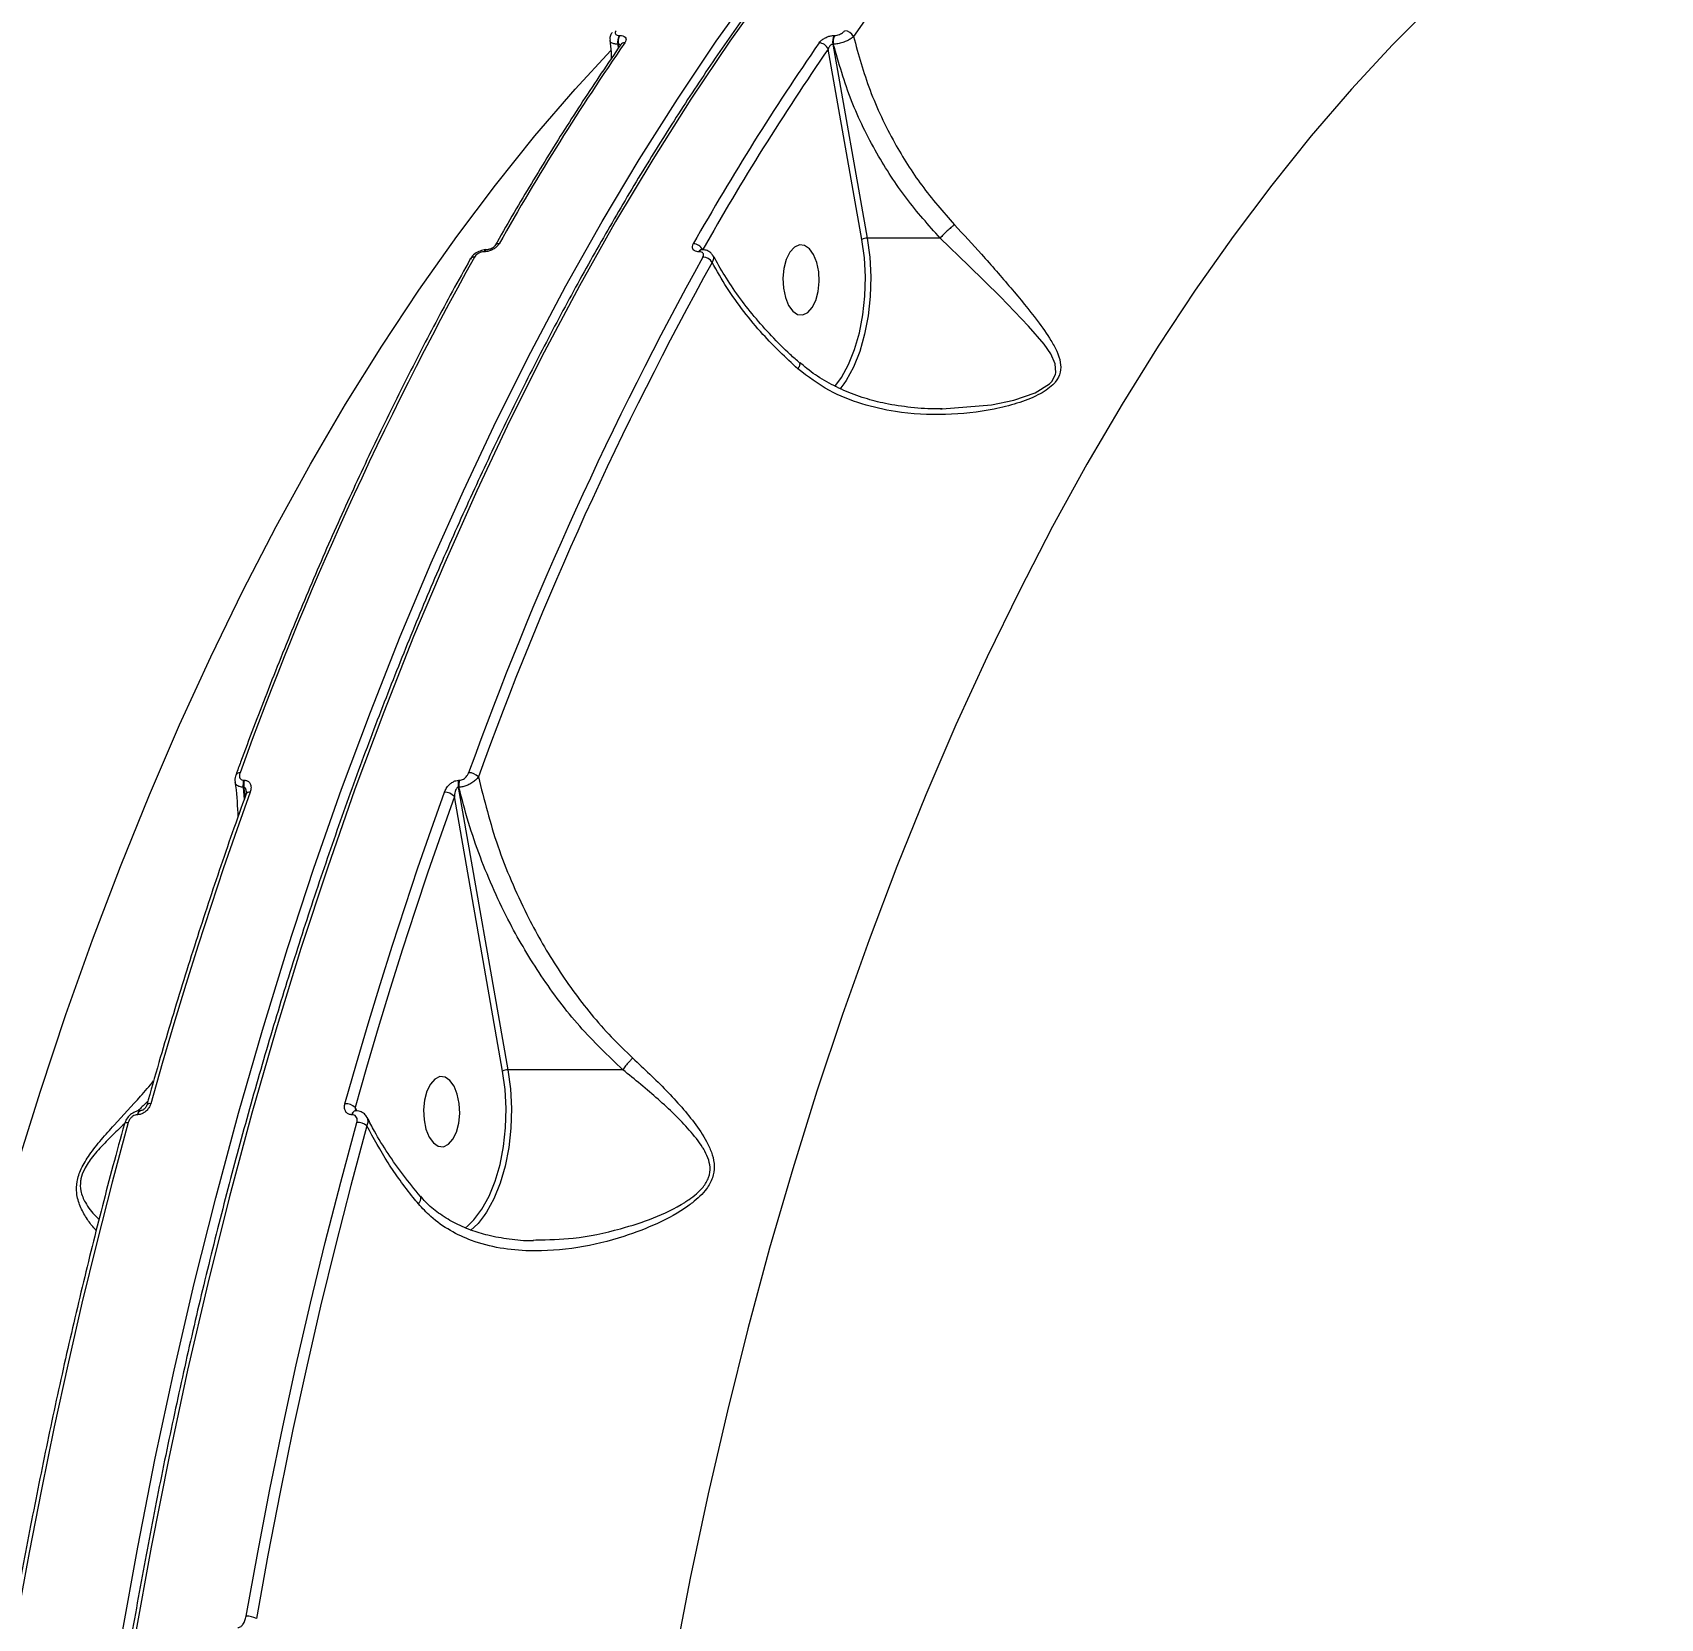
# Model space of a CAD drawing. Header units: millimetres. Extents: x -6028 to 5958, y -6064 to 4137.
# Drawn here: x -2069.1 to -1860.8, y 1498.9 to 1701.8 of the extents above; entities that cross this region are included whole.
import ezdxf

# ---------------------------------------------------------------- set-up
doc = ezdxf.new("R2010")
doc.units = ezdxf.units.MM
doc.layers.add('DIKOM_ОБЪЕКТ', color=7, linetype='Continuous')
doc.layers.add('DIKOM_РАЗМЕР_ОБЪЕКТА', color=7, linetype='Continuous')
doc.styles.add('style1', font='arial.ttf', dxfattribs={"width": 0.8})
doc.dimstyles.new('1-50', dxfattribs={"dimtxt": 300, "dimasz": 200, "dimexe": 100, "dimexo": 0, "dimgap": 100, "dimtad": 1, "dimtxsty": 'style1', "dimcen": 200, "dimclrd": 7, "dimclre": 7, "dimclrt": 7, "dimadec": 1, "dimazin": 2, "dimtfac": 1, "dimtmove": 0, "dimatfit": 2, "dimfxl": 0, "dimlwd": 25, "dimlwe": 18, "dimarcsym": 0})

# ---------------------------------------------------------------- blocks, each defined once
blk = doc.blocks.new('*D12')
at = {"layer": 'Defpoints', "color": 0, "transparency": 16777216}
for p in [(3056.58, 1987.9), (-4027.97, 676.5), (3056.58, -3714.77)]:
    blk.add_point(p, dxfattribs=at)
at = {"layer": 'DIKOM_РАЗМЕР_ОБЪЕКТА', "color": 7, "lineweight": 18, "transparency": 16777216}
for p, q in [((3056.58, 1987.9), (3056.58, -3814.77)), ((-4027.97, 676.5), (-4027.97, -3814.77))]:
    blk.add_line(p, q, dxfattribs=at)
at = {"layer": 'DIKOM_РАЗМЕР_ОБЪЕКТА', "color": 7, "lineweight": 25, "transparency": 16777216}
blk.add_line((-3827.97, -3714.77), (2856.58, -3714.77), dxfattribs=at)
at = {"layer": 'DIKOM_РАЗМЕР_ОБЪЕКТА', "color": 7, "transparency": 16777216}
for points in [[(-3827.97, -3681.44), (-3827.97, -3748.11), (-4027.97, -3714.77)], [(2856.58, -3681.44), (2856.58, -3748.11), (3056.58, -3714.77)]]:
    blk.add_solid(points, dxfattribs=at)
at = {"layer": 'DIKOM_РАЗМЕР_ОБЪЕКТА', "color": 7, "transparency": 16777216, "insert": (20, -3461.6), "char_height": 300, "attachment_point": 5, "style": 'style1'}
blk.add_mtext('7100', dxfattribs=at)

msp = doc.modelspace()

# ---------------------------------------------------------------- linework, layer by layer
at = {"layer": 'DIKOM_ОБЪЕКТ', "color": 7, "linetype": 'Continuous', "lineweight": 15}
for p, q in [((-1994.121, 1700.342), (-1994.19, 1700.342)), ((-1994.19, 1700.342), (-1994.17, 1699.787)), ((-1994.053, 1699.959), (-1994.121, 1700.342)), ((-1994.009, 1701.472), (-1993.941, 1701.472)), ((-1962.956, 1675.378), (-1967.284, 1699.73)), ((-1966.692, 1700.342), (-1962.284, 1675.541)), ((-1966.624, 1700.342), (-1966.692, 1700.342)), ((-1966.511, 1701.472), (-1966.443, 1701.472)), ((-1952.951, 1675.541), (-1962.284, 1675.541)), ((-2011.259, 1673.799), (-2011.307, 1673.799)), ((-2010.912, 1674.061), (-2010.959, 1674.061)), ((-1983.783, 1673.799), (-1983.83, 1673.799)), ((-1983.435, 1674.061), (-1983.483, 1674.061)), ((-1965.297, 1656.883), (-1965.803, 1656.216)), ((-2042.067, 1606.177), (-2041.978, 1606.177)), ((-2014.549, 1606.177), (-2014.461, 1606.177)), ((-2042.045, 1605.278), (-2042.134, 1605.278)), ((-2042.134, 1605.278), (-2042.016, 1603.707)), ((-2041.851, 1604.172), (-2042.045, 1605.278)), ((-2008.947, 1568.962), (-2015.107, 1604.082)), ((-2014.616, 1605.278), (-2008.274, 1569.123)), ((-2014.527, 1605.278), (-2014.616, 1605.278)), ((-1993.565, 1569.123), (-2008.274, 1569.123)), ((-2027.805, 1564.314), (-2027.609, 1563.868)), ((-2055.654, 1563.376), (-2055.682, 1563.376)), ((-2055.2, 1563.901), (-2055.229, 1563.901)), ((-2028.196, 1563.376), (-2028.224, 1563.376)), ((-2027.743, 1563.901), (-2027.771, 1563.901)), ((-2013.738, 1548.871), (-2013.343, 1549.195)), ((-2005.017, 1547.34), (-2004.675, 1547.356))]:
    msp.add_line(p, q, dxfattribs=at)
at = {"layer": 'DIKOM_ОБЪЕКТ', "color": 7, "linetype": 'Continuous', "lineweight": 15, "flags": 128}
for points in [[(-2057.694, 1496.54), (-2055.623, 1508.047), (-2053.381, 1519.432), (-2050.97, 1530.686), (-2048.392, 1541.8), (-2045.649, 1552.764), (-2042.743, 1563.568), (-2039.676, 1574.204), (-2036.452, 1584.663), (-2033.074, 1594.936), (-2029.543, 1605.015), (-2025.862, 1614.89), (-2022.036, 1624.553), (-2018.067, 1633.997), (-2013.959, 1643.214), (-2009.714, 1652.195), (-2005.338, 1660.933), (-2000.832, 1669.42), (-1996.201, 1677.651), (-1991.45, 1685.617), (-1986.581, 1693.311), (-1981.599, 1700.729), (-1976.509, 1707.862)], [(-1974.795, 1707.862), (-1979.885, 1700.729), (-1984.867, 1693.311), (-1989.735, 1685.617), (-1994.487, 1677.651), (-1999.118, 1669.42), (-2003.623, 1660.933), (-2008, 1652.195), (-2012.245, 1643.214), (-2016.353, 1633.997), (-2020.322, 1624.553), (-2024.148, 1614.89), (-2027.828, 1605.015), (-2031.359, 1594.936), (-2034.738, 1584.663), (-2037.962, 1574.204), (-2041.028, 1563.568), (-2043.934, 1552.764), (-2046.677, 1541.8), (-2049.256, 1530.686), (-2051.667, 1519.432), (-2053.909, 1508.047), (-2055.979, 1496.54)], [(-1889.742, 1705.622), (-1895.07, 1700.263), (-1900.313, 1694.592), (-1905.463, 1688.613), (-1910.518, 1682.332), (-1915.471, 1675.755), (-1920.319, 1668.887), (-1925.056, 1661.735), (-1929.679, 1654.306), (-1934.183, 1646.607), (-1938.565, 1638.645), (-1942.819, 1630.427), (-1946.942, 1621.96), (-1950.93, 1613.254), (-1954.779, 1604.316), (-1958.487, 1595.153), (-1962.048, 1585.776), (-1965.461, 1576.192), (-1968.722, 1566.41), (-1971.827, 1556.44), (-1974.774, 1546.291), (-1977.561, 1535.971), (-1980.184, 1525.492), (-1982.641, 1514.862), (-1984.931, 1504.091), (-1987.049, 1493.19)], [(-2071.172, 1556.44), (-2068.067, 1566.41), (-2064.807, 1576.192), (-2061.394, 1585.776), (-2057.832, 1595.153), (-2054.125, 1604.316), (-2050.275, 1613.254), (-2046.287, 1621.96), (-2042.164, 1630.427), (-2037.91, 1638.645), (-2033.529, 1646.607), (-2029.025, 1654.306), (-2024.402, 1661.735), (-2019.664, 1668.887), (-2014.817, 1675.755), (-2009.863, 1682.332), (-2004.809, 1688.613), (-1999.658, 1694.592), (-1995.095, 1699.552)], [(-1968.744, 1672.438), (-1969.152, 1673.445), (-1969.689, 1674.188), (-1970.312, 1674.607), (-1970.971, 1674.668), (-1971.613, 1674.366), (-1972.184, 1673.726), (-1972.639, 1672.799), (-1972.941, 1671.66), (-1973.066, 1670.402), (-1973.004, 1669.127), (-1972.758, 1667.938), (-1972.35, 1666.932), (-1971.813, 1666.189), (-1971.19, 1665.77), (-1970.531, 1665.709), (-1969.89, 1666.011), (-1969.319, 1666.651), (-1968.863, 1667.578), (-1968.561, 1668.717), (-1968.436, 1669.974), (-1968.499, 1671.249), (-1968.744, 1672.438)], [(-1966.435, 1656.559), (-1965.591, 1657.714), (-1964.672, 1659.387), (-1963.895, 1661.313), (-1963.278, 1663.446), (-1962.836, 1665.737), (-1962.579, 1668.132), (-1962.513, 1670.576), (-1962.64, 1673.01), (-1962.956, 1675.378)], [(-1962.284, 1675.541), (-1961.958, 1673.099), (-1961.827, 1670.588), (-1961.895, 1668.069), (-1962.16, 1665.599), (-1962.616, 1663.236), (-1963.252, 1661.036), (-1964.053, 1659.05), (-1965.001, 1657.324), (-1965.297, 1656.883)], [(-1952.711, 1653.692), (-1946.365, 1654.219), (-1943.54, 1654.822), (-1940.806, 1655.767), (-1938.97, 1656.913), (-1938.678, 1657.217), (-1938.2, 1658.074), (-1938.14, 1658.338), (-1938.231, 1659.471), (-1938.807, 1660.735), (-1939.663, 1661.98), (-1941.648, 1664.299), (-1945.248, 1668.021), (-1949.336, 1672.059), (-1952.949, 1675.541), (-1952.949, 1675.542), (-1952.949, 1675.542)], [(-2041.244, 1604.656), (-2042.959, 1599.827), (-2044.64, 1594.953), (-2046.285, 1590.033), (-2047.895, 1585.069), (-2049.469, 1580.062), (-2051.006, 1575.013), (-2052.508, 1569.923), (-2053.972, 1564.792)], [(-2029.114, 1564.792), (-2027.65, 1569.923), (-2026.148, 1575.013), (-2024.611, 1580.062), (-2023.037, 1585.069), (-2021.427, 1590.033), (-2019.782, 1594.953), (-2018.101, 1599.827), (-2016.386, 1604.656)], [(-2015.107, 1604.082), (-2016.818, 1599.265), (-2018.495, 1594.402), (-2020.136, 1589.494), (-2021.742, 1584.542), (-2023.312, 1579.547), (-2024.846, 1574.51), (-2026.344, 1569.432), (-2027.805, 1564.314)], [(-2013.343, 1549.195), (-2012.62, 1549.915), (-2011.581, 1551.297), (-2010.661, 1552.971), (-2009.884, 1554.897), (-2009.268, 1557.03), (-2008.826, 1559.321), (-2008.569, 1561.717), (-2008.503, 1564.16), (-2008.63, 1566.594), (-2008.947, 1568.962)], [(-2008.274, 1569.123), (-2007.948, 1566.681), (-2007.817, 1564.171), (-2007.885, 1561.651), (-2008.15, 1559.181), (-2008.606, 1556.818), (-2009.242, 1554.618), (-2010.044, 1552.632), (-2010.991, 1550.906), (-2011.287, 1550.465)], [(-2014.734, 1566.021), (-2015.142, 1567.027), (-2015.679, 1567.77), (-2016.303, 1568.189), (-2016.962, 1568.25), (-2017.603, 1567.948), (-2018.174, 1567.308), (-2018.629, 1566.381), (-2018.932, 1565.242), (-2019.057, 1563.985), (-2018.994, 1562.71), (-2018.749, 1561.521), (-2018.341, 1560.514), (-2017.804, 1559.771), (-2017.18, 1559.352), (-2016.521, 1559.291), (-2015.88, 1559.593), (-2015.309, 1560.233), (-2014.854, 1561.16), (-2014.551, 1562.299), (-2014.426, 1563.556), (-2014.489, 1564.831), (-2014.734, 1566.021)], [(-2056.832, 1562.404), (-2058.892, 1554.765), (-2060.87, 1547.046), (-2062.767, 1539.25), (-2064.581, 1531.379), (-2066.311, 1523.438), (-2067.957, 1515.43), (-2069.518, 1507.358), (-2070.994, 1499.225)], [(-2057.342, 1562.197), (-2057.337, 1562.211), (-2057.294, 1562.277), (-2057.218, 1562.331), (-2057.114, 1562.371), (-2056.983, 1562.395), (-2056.832, 1562.404)], [(-2041.747, 1499.225), (-2040.272, 1507.358), (-2038.711, 1515.43), (-2037.065, 1523.438), (-2035.335, 1531.379), (-2033.521, 1539.25), (-2031.624, 1547.046), (-2029.645, 1554.765), (-2027.585, 1562.404)], [(-2026.31, 1561.965), (-2028.365, 1554.344), (-2030.34, 1546.641), (-2032.232, 1538.862), (-2034.042, 1531.009), (-2035.769, 1523.086), (-2037.411, 1515.095), (-2038.969, 1507.041), (-2040.441, 1498.926)], [(-2011.287, 1550.465), (-2012.064, 1549.481), (-2013.04, 1548.544)]]:
    msp.add_lwpolyline(points, dxfattribs=at)
at = {"layer": 'DIKOM_ОБЪЕКТ', "color": 7, "linetype": 'Continuous', "lineweight": 15}
for centre, radius, start, end in [((-1762.239, 1562.874), 244.734, 130.98463, 145.54484), ((-1965.235, 1700.753), 1.33, 25.9594, 87.49712), ((-1710.477, 1505.663), 343.463, 145.43321, 150.49619), ((-1992.61, 1700.669), 1.613, 150.13472, 191.69698), ((-1992.543, 1700.669), 1.612, 150.12648, 191.71701), ((-1993.344, 1699.929), 0.605, 86.50479, 142.2306), ((-1685.619, 1505.663), 343.463, 145.43321, 150.49619), ((-1685.141, 1505.334), 342.63, 145.4332, 150.4964), ((-1968.503, 1699.207), 1.326, 23.23373, 87.68555), ((-1965.113, 1700.669), 1.612, 150.12648, 191.71701), ((-1965.045, 1700.669), 1.613, 150.13426, 191.70923), ((-2009.453, 1674.244), 0.57, 84.74383, 145.7203), ((-1984.583, 1673.399), 1.413, 28.39854, 88.37981), ((-1962.3, 1674.138), 1.403, 89.36605, 117.91121), ((-1614.913, 1452.604), 454.689, 150.98863, 160.13046), ((-1585.667, 1452.604), 454.689, 150.98863, 160.13046), ((-2012.601, 1672.55), 0.572, 84.85878, 145.67592), ((-2010.912, 1673.637), 0.427, 96.34473, 157.61474), ((-2010.866, 1673.637), 0.426, 95.77353, 157.65434), ((-1983.437, 1673.638), 0.425, 95.63023, 157.69826), ((-1983.386, 1673.635), 0.43, 97.46319, 157.48959), ((-1983.349, 1671.684), 1.437, 31.6271, 88.17929), ((-1585.375, 1452.411), 453.677, 150.98853, 160.13055), ((-2042.611, 1606.621), 0.527, 81.67355, 147.15712), ((-2040.355, 1605.598), 1.808, 161.30031, 190.196), ((-2040.266, 1605.598), 1.808, 161.30031, 190.196), ((-2012.834, 1605.597), 1.811, 161.32404, 190.17226), ((-2012.745, 1605.597), 1.811, 161.32404, 190.17226), ((-2013.307, 1605.391), 1.752, 43.90298, 89.39304), ((-2041.324, 1604.142), 0.52, 81.1295, 147.46769), ((-2016.392, 1602.93), 1.726, 41.88357, 89.81024), ((-2008.29, 1567.705), 1.418, 89.37217, 117.59336), ((-2054.065, 1564.29), 0.511, 79.51696, 144.87478), ((-2029.104, 1562.79), 2.002, 49.5454, 90.29668), ((-2055.087, 1563.321), 0.597, 103.90882, 174.73923), ((-2055.063, 1563.323), 0.593, 103.13418, 174.85667), ((-2027.636, 1563.324), 0.591, 102.56849, 174.95629), ((-2027.6, 1563.32), 0.599, 104.17084, 174.66893), ((-2027.589, 1560.32), 2.084, 52.15485, 89.91182), ((-2041.734, 1496.279), 2.946, 63.96382, 90.26502)]:
    msp.add_arc(centre, radius, start, end, dxfattribs=at)
for points, knots in [([(-1899.233, 1773.124), (-1899.791, 1772.886), (-1902.288, 1771.821), (-1906.685, 1769.62), (-1912.418, 1766.515), (-1918.101, 1763.084), (-1923.735, 1759.358), (-1929.313, 1755.332), (-1934.833, 1751.012), (-1940.288, 1746.399), (-1945.676, 1741.498), (-1950.992, 1736.313), (-1956.233, 1730.846), (-1961.393, 1725.104), (-1966.469, 1719.089), (-1971.458, 1712.807), (-1976.356, 1706.263), (-1981.159, 1699.46), (-1985.863, 1692.406), (-1990.465, 1685.104), (-1994.961, 1677.56), (-1999.348, 1669.781), (-2003.624, 1661.772), (-2007.783, 1653.538), (-2011.825, 1645.088), (-2015.745, 1636.425), (-2019.541, 1627.558), (-2023.209, 1618.493), (-2026.748, 1609.236), (-2030.154, 1599.795), (-2033.425, 1590.177), (-2036.559, 1580.389), (-2039.553, 1570.438), (-2042.405, 1560.331), (-2045.113, 1550.078), (-2047.674, 1539.684), (-2050.088, 1529.158), (-2052.352, 1518.508), (-2054.464, 1507.742), (-2056.423, 1496.867), (-2058.228, 1485.893), (-2059.877, 1474.827), (-2061.368, 1463.678), (-2062.702, 1452.453), (-2063.876, 1441.162), (-2064.89, 1429.813), (-2065.744, 1418.414), (-2066.435, 1406.974), (-2066.966, 1395.502), (-2067.331, 1384.006), (-2067.52, 1373.759), (-2067.546, 1367.346), (-2067.556, 1364.772)], [0, 0, 0, 0, 0.0058769, 0.0262677, 0.0466644, 0.0670671, 0.087475, 0.1078877, 0.128305, 0.1487259, 0.1691501, 0.1895772, 0.2100063, 0.2304373, 0.2508696, 0.2713031, 0.2917369, 0.3121714, 0.3326059, 0.3530406, 0.373475, 0.3939092, 0.4143428, 0.434776, 0.4552089, 0.4756411, 0.4960727, 0.5165039, 0.5369345, 0.5573646, 0.5777942, 0.5982231, 0.6186517, 0.6390797, 0.6595072, 0.6799343, 0.7003609, 0.7207873, 0.7412132, 0.7616388, 0.7820642, 0.8024891, 0.8229139, 0.8433384, 0.8637627, 0.8841868, 0.9046108, 0.9250347, 0.9454584, 0.9658821, 0.9863057, 1, 1, 1, 1]), ([(-1994.925, 1701.843), (-1994.962, 1701.795), (-1995.108, 1701.611), (-1995.23, 1701.269), (-1995.204, 1700.979), (-1995.194, 1700.866)], [0, 0, 0, 0, 0.1751517, 0.6786182, 1, 1, 1, 1]), ([(-1994.423, 1702.082), (-1994.463, 1702.011), (-1994.544, 1701.868), (-1994.52, 1701.679), (-1994.388, 1701.543), (-1994.198, 1701.48), (-1994.058, 1701.474), (-1994.009, 1701.472)], [0, 0, 0, 0, 0.2287853, 0.457841, 0.6785224, 0.8883589, 1, 1, 1, 1]), ([(-1966.443, 1701.472), (-1966.347, 1701.479), (-1966.154, 1701.491), (-1965.839, 1701.59), (-1965.549, 1701.736), (-1965.317, 1701.908), (-1965.22, 1702.028), (-1965.177, 1702.082)], [0, 0, 0, 0, 0.20396605, 0.40803835, 0.61353479, 0.82656591, 1, 1, 1, 1]), ([(-1993.822, 1700.299), (-1994.655, 1699.082), (-1997.072, 1695.553), (-2000.995, 1689.517), (-2005.539, 1682.172), (-2008.47, 1677.088), (-2009.924, 1674.565)], [0, 0, 0, 0, 0.1499019, 0.4347214, 0.7195437, 1, 1, 1, 1]), ([(-1995.242, 1700.864), (-1995.169, 1700.347), (-1995.059, 1699.56), (-1995.039, 1698.786), (-1995.033, 1698.52)], [0, 0, 0, 0, 0.65695923, 1, 1, 1, 1]), ([(-1994.19, 1700.342), (-1994.288, 1700.349), (-1994.571, 1700.369), (-1994.938, 1700.485), (-1995.187, 1700.667), (-1995.184, 1700.818), (-1995.183, 1700.871)], [0, 0, 0, 0, 0.1700458, 0.4896845, 0.8233377, 1, 1, 1, 1]), ([(-1993.932, 1700.263), (-1993.932, 1700.263), (-1993.932, 1700.301), (-1993.997, 1700.313), (-1994.059, 1700.338), (-1994.096, 1700.34), (-1994.121, 1700.342)], [0, 0, 0, 0, 0.0008092, 0.5120338, 0.6721404, 1, 1, 1, 1]), ([(-1993.941, 1701.472), (-1993.868, 1701.469), (-1993.654, 1701.461), (-1993.363, 1701.364), (-1993.162, 1701.153), (-1993.125, 1700.862), (-1993.246, 1700.642), (-1993.307, 1700.532)], [0, 0, 0, 0, 0.1083034, 0.3204138, 0.543056, 0.771563, 1, 1, 1, 1]), ([(-1993.821, 1700.298), (-1993.818, 1700.304), (-1993.814, 1700.311), (-1993.822, 1700.299), (-1993.822, 1700.299)], [0, 0, 0, 0, 0.9761671, 1, 1, 1, 1]), ([(-1968.449, 1700.532), (-1968.382, 1700.616), (-1968.233, 1700.803), (-1967.875, 1701.069), (-1967.429, 1701.293), (-1966.95, 1701.443), (-1966.658, 1701.463), (-1966.511, 1701.472)], [0, 0, 0, 0, 0.1741749, 0.3895976, 0.5958044, 0.797847, 1, 1, 1, 1]), ([(-1966.692, 1700.342), (-1966.732, 1700.338), (-1966.781, 1700.333), (-1966.881, 1700.293), (-1966.994, 1700.221), (-1967.128, 1700.074), (-1967.229, 1699.904), (-1967.267, 1699.785), (-1967.284, 1699.73)], [0, 0, 0, 0, 0.1445916, 0.1755872, 0.3625843, 0.5710496, 0.8047149, 1, 1, 1, 1]), ([(-1964.039, 1701.336), (-1964.132, 1701.253), (-1964.341, 1701.069), (-1964.824, 1700.799), (-1965.417, 1700.563), (-1966.049, 1700.394), (-1966.432, 1700.359), (-1966.624, 1700.342)], [0, 0, 0, 0, 0.1700456, 0.3808026, 0.586707, 0.7931223, 1, 1, 1, 1]), ([(-1952.951, 1675.541), (-1954.438, 1677.205), (-1957.447, 1680.573), (-1961.262, 1686.523), (-1964.536, 1693.141), (-1965.921, 1697.919), (-1966.624, 1700.342)], [0, 0, 0, 0, 0.2328913, 0.4712978, 0.7319727, 1, 1, 1, 1]), ([(-1964.039, 1701.336), (-1963.405, 1699.035), (-1962.119, 1694.367), (-1959.051, 1687.968), (-1955.409, 1682.149), (-1952.567, 1678.902), (-1951.13, 1677.26)], [0, 0, 0, 0, 0.2625651, 0.5326654, 0.7636469, 1, 1, 1, 1]), ([(-1951.13, 1677.26), (-1949.962, 1675.995), (-1947.416, 1673.239), (-1943.831, 1669.107), (-1940.848, 1665.481), (-1938.966, 1662.838), (-1937.998, 1661.069), (-1937.525, 1659.722), (-1937.488, 1658.373), (-1937.969, 1657.387), (-1938.9, 1656.369), (-1940.506, 1655.336), (-1943.126, 1654.348), (-1947.081, 1653.367), (-1952.326, 1652.801), (-1958.046, 1653.113), (-1963.028, 1654.25), (-1967.342, 1655.926), (-1969.857, 1657.821), (-1971.165, 1658.806)], [0, 0, 0, 0, 0.0790192, 0.1721788, 0.2680586, 0.3287287, 0.3610574, 0.3938992, 0.422331, 0.4513182, 0.4599433, 0.4989926, 0.5446044, 0.5914339, 0.6876187, 0.7865801, 0.8546769, 0.9244452, 1, 1, 1, 1]), ([(-1951.13, 1677.26), (-1951.178, 1677.223), (-1951.316, 1677.116), (-1951.624, 1676.859), (-1952.062, 1676.462), (-1952.553, 1675.98), (-1952.817, 1675.688), (-1952.949, 1675.542)], [0, 0, 0, 0, 0.0873192, 0.2536029, 0.5024293, 0.7512164, 1, 1, 1, 1]), ([(-2009.401, 1674.812), (-2009.48, 1674.698), (-2009.637, 1674.471), (-2010.03, 1674.167), (-2010.486, 1673.938), (-2010.916, 1673.816), (-2011.162, 1673.804), (-2011.259, 1673.799)], [0, 0, 0, 0, 0.2150288, 0.4299418, 0.6446923, 0.8592068, 1, 1, 1, 1]), ([(-1983.83, 1673.799), (-1983.922, 1673.804), (-1984.154, 1673.816), (-1984.447, 1673.938), (-1984.644, 1674.167), (-1984.694, 1674.471), (-1984.593, 1674.698), (-1984.543, 1674.812)], [0, 0, 0, 0, 0.1407878, 0.3553313, 0.570054, 0.7849592, 1, 1, 1, 1]), ([(-1952.949, 1675.542), (-1952.95, 1675.541), (-1952.95, 1675.541), (-1952.951, 1675.541), (-1952.951, 1675.541), (-1952.951, 1675.541)], [0, 0, 0, 0, 0.388259, 0.900446, 1, 1, 1, 1]), ([(-2013.073, 1672.873), (-2013.838, 1671.498), (-2016.055, 1667.51), (-2019.639, 1660.733), (-2023.785, 1652.474), (-2027.811, 1643.995), (-2031.716, 1635.307), (-2035.496, 1626.414), (-2039.083, 1617.483), (-2041.573, 1610.937), (-2042.858, 1607.441), (-2043.054, 1606.907)], [0, 0, 0, 0, 0.0688514, 0.1996777, 0.330505, 0.4613285, 0.592149, 0.7229666, 0.8537803, 0.9777048, 1, 1, 1, 1]), ([(-2010.958, 1674.061), (-2010.958, 1674.061), (-2011.171, 1674.092), (-2011.665, 1673.972), (-2012.353, 1673.665), (-2012.852, 1673.261), (-2013.007, 1672.949), (-2013.05, 1672.863)], [0, 0, 0, 0, 0.0006068, 0.2706232, 0.5683448, 0.8807774, 1, 1, 1, 1]), ([(-2011.307, 1673.799), (-2011.372, 1673.796), (-2011.538, 1673.787), (-2011.826, 1673.706), (-2012.131, 1673.552), (-2012.393, 1673.349), (-2012.497, 1673.196), (-2012.55, 1673.12)], [0, 0, 0, 0, 0.14225462, 0.35707439, 0.5715345, 0.78571646, 1, 1, 1, 1]), ([(-2009.926, 1674.562), (-2009.926, 1674.562), (-2009.928, 1674.559), (-2009.966, 1674.501), (-2010.055, 1674.411), (-2010.202, 1674.296), (-2010.399, 1674.186), (-2010.609, 1674.107), (-2010.795, 1674.065), (-2010.873, 1674.064), (-2010.91, 1674.063)], [0, 0, 0, 0, 0.01870283, 0.14198489, 0.26545763, 0.40995029, 0.56801478, 0.73068831, 0.87407014, 1, 1, 1, 1]), ([(-1983.303, 1673.12), (-1983.27, 1673.196), (-1983.203, 1673.349), (-1983.237, 1673.552), (-1983.369, 1673.706), (-1983.565, 1673.787), (-1983.721, 1673.796), (-1983.783, 1673.799)], [0, 0, 0, 0, 0.2143394, 0.4284093, 0.6429062, 0.8576803, 1, 1, 1, 1]), ([(-1983.479, 1674.062), (-1983.504, 1674.063), (-1983.559, 1674.065), (-1983.559, 1674.066), (-1983.559, 1674.067)], [0, 0, 0, 0, 0.4405286, 1, 1, 1, 1]), ([(-1982.053, 1673.279), (-1982.114, 1673.394), (-1982.254, 1673.657), (-1982.657, 1673.912), (-1983.066, 1674.057), (-1983.34, 1674.044), (-1983.44, 1674.039)], [0, 0, 0, 0, 0.2287362, 0.52401081, 0.82503096, 1, 1, 1, 1]), ([(-1982.022, 1673.266), (-1982.019, 1673.262), (-1981.931, 1673.165), (-1981.934, 1672.876), (-1982.062, 1672.584), (-1982.126, 1672.438)], [0, 0, 0, 0, 0.01917742, 0.50941268, 1, 1, 1, 1]), ([(-1970.911, 1659.564), (-1971.322, 1659.921), (-1972.598, 1661.032), (-1974.556, 1663.025), (-1976.776, 1665.517), (-1978.776, 1668.1), (-1980.546, 1670.699), (-1981.509, 1672.442), (-1981.981, 1673.293)], [0, 0, 0, 0, 0.0863209, 0.2685901, 0.4523104, 0.637132, 0.822601, 1, 1, 1, 1]), ([(-1971.165, 1658.806), (-1972.703, 1660.253), (-1975.207, 1662.61), (-1978.124, 1666.152), (-1980.335, 1669.235), (-1981.522, 1671.357), (-1982.126, 1672.438)], [0, 0, 0, 0, 0.3422194, 0.5572642, 0.7746046, 1, 1, 1, 1]), ([(-1970.951, 1659.526), (-1970.929, 1659.492), (-1970.879, 1659.419), (-1970.971, 1659.161), (-1971.089, 1658.935), (-1971.15, 1658.833), (-1971.165, 1658.806)], [0, 0, 0, 0, 0.32503823, 0.72171015, 0.92895414, 1, 1, 1, 1]), ([(-1952.713, 1653.706), (-1952.883, 1653.699), (-1954.211, 1653.646), (-1956.646, 1653.835), (-1959.784, 1654.294), (-1962.663, 1655.029), (-1965.284, 1656.004), (-1967.754, 1657.284), (-1969.626, 1658.486), (-1970.581, 1659.354), (-1970.868, 1659.615)], [0, 0, 0, 0, 0.0258654, 0.2024588, 0.3716299, 0.5109714, 0.6584625, 0.8023937, 0.940537, 1, 1, 1, 1]), ([(-1952.919, 1653.701), (-1952.863, 1653.694), (-1952.794, 1653.684), (-1952.724, 1653.691), (-1952.711, 1653.692)], [0, 0, 0, 0, 0.8071383, 1, 1, 1, 1]), ([(-2043.04, 1606.905), (-2043.069, 1606.831), (-2043.185, 1606.539), (-2043.244, 1606.206), (-2043.176, 1605.975), (-2043.174, 1605.97)], [0, 0, 0, 0, 0.2460689, 0.9813034, 1, 1, 1, 1]), ([(-2043.184, 1605.972), (-2043.159, 1605.797), (-2042.941, 1604.29), (-2042.871, 1602.797), (-2042.808, 1601.478)], [0, 0, 0, 0, 0.1161316, 1, 1, 1, 1]), ([(-2042.134, 1605.278), (-2042.212, 1605.283), (-2042.471, 1605.302), (-2042.824, 1605.426), (-2043.108, 1605.663), (-2043.141, 1605.876), (-2043.157, 1605.977)], [0, 0, 0, 0, 0.1346261, 0.4431333, 0.7387709, 1, 1, 1, 1]), ([(-2042.534, 1607.143), (-2042.572, 1607.004), (-2042.637, 1606.758), (-2042.57, 1606.461), (-2042.42, 1606.269), (-2042.236, 1606.186), (-2042.106, 1606.179), (-2042.067, 1606.177)], [0, 0, 0, 0, 0.30258458, 0.5347118, 0.72550992, 0.91712673, 1, 1, 1, 1]), ([(-2041.978, 1606.177), (-2041.92, 1606.174), (-2041.716, 1606.164), (-2041.426, 1606.028), (-2041.19, 1605.715), (-2041.088, 1605.248), (-2041.189, 1604.865), (-2041.244, 1604.656)], [0, 0, 0, 0, 0.0796886, 0.275744, 0.4707833, 0.7105543, 1, 1, 1, 1]), ([(-2016.386, 1604.656), (-2016.375, 1604.684), (-2016.298, 1604.891), (-2016.098, 1605.247), (-2015.732, 1605.658), (-2015.341, 1605.948), (-2014.937, 1606.139), (-2014.678, 1606.165), (-2014.549, 1606.177)], [0, 0, 0, 0, 0.0392199, 0.2872204, 0.4951788, 0.6710076, 0.835309, 1, 1, 1, 1]), ([(-2012.044, 1606.606), (-2012.062, 1606.581), (-2012.183, 1606.407), (-2012.478, 1606.105), (-2012.978, 1605.756), (-2013.499, 1605.502), (-2014.031, 1605.327), (-2014.361, 1605.294), (-2014.527, 1605.278)], [0, 0, 0, 0, 0.0391475, 0.26833817, 0.4664211, 0.64364461, 0.8199505, 1, 1, 1, 1]), ([(-2014.461, 1606.177), (-2014.377, 1606.185), (-2014.209, 1606.201), (-2013.948, 1606.324), (-2013.701, 1606.509), (-2013.472, 1606.768), (-2013.346, 1606.992), (-2013.295, 1607.124), (-2013.288, 1607.143)], [0, 0, 0, 0, 0.1673371, 0.3344934, 0.5091633, 0.7131088, 0.9577665, 1, 1, 1, 1]), ([(-2012.044, 1606.606), (-2011.299, 1603.642), (-2010.172, 1599.16), (-2007.887, 1593.319), (-2005.507, 1588.142), (-2002.206, 1582.326), (-1998.448, 1577.158), (-1995.069, 1573.293), (-1993.211, 1571.516), (-1992.282, 1570.627)], [0, 0, 0, 0, 0.2227143, 0.3367326, 0.4507465, 0.6310033, 0.8132762, 0.9066448, 1, 1, 1, 1]), ([(-2041.763, 1604.421), (-2042.356, 1602.76), (-2044.077, 1597.942), (-2046.824, 1589.832), (-2049.953, 1580.038), (-2052.491, 1571.602), (-2053.964, 1566.411), (-2054.483, 1564.584)], [0, 0, 0, 0, 0.1293311, 0.3750694, 0.620806, 0.8665366, 1, 1, 1, 1]), ([(-2041.719, 1604.713), (-2041.73, 1604.784), (-2041.753, 1604.937), (-2041.826, 1605.11), (-2041.911, 1605.22), (-2041.978, 1605.269), (-2042.025, 1605.275), (-2042.045, 1605.278)], [0, 0, 0, 0, 0.2910376, 0.6339672, 0.7759324, 0.9057532, 1, 1, 1, 1]), ([(-2041.712, 1604.707), (-2041.711, 1604.699), (-2041.708, 1604.679), (-2041.714, 1604.55), (-2041.758, 1604.445), (-2041.769, 1604.419)], [0, 0, 0, 0, 0.3188191, 0.8320925, 1, 1, 1, 1]), ([(-2014.616, 1605.278), (-2014.638, 1605.275), (-2014.682, 1605.269), (-2014.771, 1605.211), (-2014.872, 1605.081), (-2014.975, 1604.852), (-2015.06, 1604.534), (-2015.096, 1604.265), (-2015.106, 1604.104), (-2015.107, 1604.082)], [0, 0, 0, 0, 0.05524166, 0.10979113, 0.24369651, 0.41757686, 0.65180078, 0.95185499, 1, 1, 1, 1]), ([(-1993.563, 1569.124), (-1995.449, 1570.931), (-1999.272, 1574.593), (-2004.053, 1581.001), (-2007.577, 1586.91), (-2010.066, 1592.038), (-2011.84, 1596.353), (-2013.365, 1600.772), (-2014.14, 1603.776), (-2014.527, 1605.278)], [0, 0, 0, 0, 0.1852048, 0.3752208, 0.5580264, 0.6672719, 0.7765212, 0.8882597, 1, 1, 1, 1]), ([(-1992.282, 1570.627), (-1990.83, 1569.255), (-1987.888, 1566.476), (-1984.672, 1562.841), (-1982.826, 1560.061), (-1982.064, 1558.265), (-1981.785, 1556.81), (-1982.01, 1555.284), (-1982.94, 1553.618), (-1984.154, 1552.48), (-1986.224, 1550.937), (-1989.122, 1549.371), (-1993.868, 1547.554), (-1999.381, 1546.224), (-2004.735, 1545.807), (-2009.289, 1546.225), (-2012.708, 1547.108), (-2015.694, 1548.499), (-2017.984, 1550.099), (-2019.201, 1551.416), (-2019.712, 1551.969)], [0, 0, 0, 0, 0.0952086, 0.192956, 0.244799, 0.2710694, 0.2981702, 0.3242901, 0.3503878, 0.3910754, 0.4019423, 0.4719639, 0.5438093, 0.6393961, 0.7378509, 0.7988545, 0.8613635, 0.9113743, 0.9628373, 1, 1, 1, 1]), ([(-1992.282, 1570.627), (-1992.331, 1570.579), (-1992.49, 1570.424), (-1992.806, 1570.089), (-1993.216, 1569.611), (-1993.447, 1569.286), (-1993.563, 1569.124)], [0, 0, 0, 0, 0.1074507, 0.3494457, 0.6747002, 1, 1, 1, 1]), ([(-2004.675, 1547.356), (-2003.083, 1547.384), (-1999.46, 1547.447), (-1994.394, 1548.572), (-1989.591, 1550.081), (-1986.686, 1551.476), (-1984.593, 1552.851), (-1983.398, 1553.836), (-1982.485, 1555.338), (-1982.326, 1556.669), (-1982.632, 1557.884), (-1983.042, 1558.694), (-1983.778, 1559.909), (-1985.557, 1562.097), (-1988.947, 1565.383), (-1992.025, 1567.876), (-1993.565, 1569.123)], [0, 0, 0, 0, 0.1084066, 0.2467393, 0.3466583, 0.446201, 0.4610788, 0.5155062, 0.5491806, 0.5827238, 0.614877, 0.647239, 0.6541121, 0.7260627, 0.862981, 1, 1, 1, 1]), ([(-1993.565, 1569.123), (-1993.565, 1569.123), (-1993.564, 1569.123), (-1993.563, 1569.124), (-1993.563, 1569.124), (-1993.563, 1569.124)], [0, 0, 0, 0, 0.40012432, 0.76338914, 1, 1, 1, 1]), ([(-2060.926, 1548.59), (-2061.038, 1548.698), (-2061.457, 1549.1), (-2062.208, 1550.138), (-2063.003, 1551.563), (-2063.485, 1553.133), (-2063.471, 1554.798), (-2062.904, 1556.536), (-2061.763, 1558.382), (-2060.277, 1560.228), (-2058.045, 1562.732), (-2055.701, 1565.211), (-2054.144, 1567.047), (-2053.593, 1567.696)], [0, 0, 0, 0, 0.03783359, 0.14130672, 0.2445882, 0.33562825, 0.40045509, 0.46622371, 0.53957319, 0.62573603, 0.7142349, 0.89898609, 1, 1, 1, 1]), ([(-2054.33, 1565.118), (-2054.449, 1564.998), (-2054.863, 1564.581), (-2055.332, 1564.138), (-2055.666, 1563.823)], [0, 0, 0, 0, 0.2885024, 1, 1, 1, 1]), ([(-2053.972, 1564.792), (-2054.02, 1564.657), (-2054.123, 1564.368), (-2054.418, 1563.966), (-2054.8, 1563.639), (-2055.23, 1563.419), (-2055.512, 1563.39), (-2055.654, 1563.376)], [0, 0, 0, 0, 0.1890167, 0.4045138, 0.6068569, 0.8033675, 1, 1, 1, 1]), ([(-2054.488, 1564.581), (-2054.494, 1564.555), (-2054.514, 1564.475), (-2054.605, 1564.309), (-2054.745, 1564.14), (-2054.894, 1564.017), (-2055.031, 1563.941), (-2055.134, 1563.906), (-2055.193, 1563.9), (-2055.198, 1563.901), (-2055.199, 1563.901)], [0, 0, 0, 0, 0.0968178, 0.2952744, 0.4683969, 0.6153005, 0.7425873, 0.8573524, 0.9810617, 1, 1, 1, 1]), ([(-2028.224, 1563.376), (-2028.288, 1563.379), (-2028.496, 1563.39), (-2028.814, 1563.526), (-2029.085, 1563.844), (-2029.208, 1564.288), (-2029.145, 1564.624), (-2029.114, 1564.792)], [0, 0, 0, 0, 0.0931184, 0.3039285, 0.530222, 0.7651835, 1, 1, 1, 1]), ([(-2027.805, 1564.314), (-2027.801, 1564.223), (-2027.795, 1564.06), (-2027.738, 1563.911), (-2027.712, 1563.845)], [0, 0, 0, 0, 0.5532278, 1, 1, 1, 1]), ([(-2057.342, 1562.197), (-2057.83, 1560.412), (-2059.246, 1555.235), (-2061.48, 1546.555), (-2063.993, 1536.117), (-2066.356, 1525.547), (-2068.567, 1514.856), (-2070.258, 1506.015), (-2071.197, 1500.73), (-2071.491, 1499.075)], [0, 0, 0, 0, 0.0879822, 0.2551499, 0.4223166, 0.5894813, 0.7566427, 0.9238008, 1, 1, 1, 1]), ([(-2057.288, 1562.269), (-2057.595, 1561.975), (-2058.434, 1561.173), (-2059.869, 1559.781), (-2061.353, 1558.141), (-2062.453, 1556.552), (-2062.842, 1555.48), (-2063.008, 1554.541), (-2062.946, 1553.405), (-2062.236, 1551.875), (-2061.37, 1550.686), (-2060.722, 1550.141), (-2060.561, 1550.005)], [0, 0, 0, 0, 0.0730586, 0.1995664, 0.3254261, 0.4265735, 0.5006435, 0.5152627, 0.6039349, 0.7331171, 0.9334302, 1, 1, 1, 1]), ([(-2055.23, 1563.885), (-2055.274, 1563.89), (-2055.521, 1563.916), (-2055.997, 1563.765), (-2056.593, 1563.41), (-2057.098, 1562.863), (-2057.248, 1562.409), (-2057.319, 1562.193)], [0, 0, 0, 0, 0.0467174, 0.2640383, 0.5018864, 0.7633273, 1, 1, 1, 1]), ([(-2055.682, 1563.376), (-2055.778, 1563.366), (-2055.97, 1563.347), (-2056.262, 1563.196), (-2056.524, 1562.972), (-2056.728, 1562.696), (-2056.799, 1562.496), (-2056.832, 1562.404)], [0, 0, 0, 0, 0.1951765, 0.3900844, 0.5932861, 0.8111509, 1, 1, 1, 1]), ([(-2027.585, 1562.404), (-2027.565, 1562.518), (-2027.523, 1562.748), (-2027.608, 1563.052), (-2027.792, 1563.272), (-2028.01, 1563.366), (-2028.153, 1563.374), (-2028.196, 1563.376)], [0, 0, 0, 0, 0.2336477, 0.4673431, 0.6955323, 0.9087249, 1, 1, 1, 1]), ([(-2026.297, 1563.004), (-2026.313, 1563.049), (-2026.394, 1563.285), (-2026.752, 1563.611), (-2027.25, 1563.879), (-2027.608, 1563.877), (-2027.746, 1563.876)], [0, 0, 0, 0, 0.0805681, 0.4166706, 0.7743904, 1, 1, 1, 1]), ([(-2026.279, 1563.004), (-2026.226, 1562.852), (-2026.12, 1562.542), (-2026.246, 1562.159), (-2026.31, 1561.965)], [0, 0, 0, 0, 0.4929461, 1, 1, 1, 1]), ([(-2019.451, 1552.931), (-2020.192, 1553.826), (-2021.683, 1555.627), (-2023.631, 1558.417), (-2025.178, 1560.89), (-2025.954, 1562.43), (-2026.25, 1563.016)], [0, 0, 0, 0, 0.27353605, 0.55057279, 0.82880216, 1, 1, 1, 1]), ([(-2019.712, 1551.969), (-2019.936, 1552.242), (-2021.345, 1553.958), (-2023.763, 1557.267), (-2025.45, 1560.379), (-2026.31, 1561.965)], [0, 0, 0, 0, 0.0849866, 0.5334688, 1, 1, 1, 1]), ([(-2019.712, 1551.969), (-2019.698, 1551.989), (-2019.586, 1552.15), (-2019.428, 1552.445), (-2019.35, 1552.768), (-2019.434, 1552.877), (-2019.47, 1552.924)], [0, 0, 0, 0, 0.04641224, 0.37501814, 0.72866939, 1, 1, 1, 1]), ([(-2005.008, 1547.241), (-2005.065, 1547.239), (-2006.11, 1547.206), (-2008.069, 1547.415), (-2010.694, 1547.867), (-2013.063, 1548.582), (-2015.187, 1549.523), (-2017.121, 1550.747), (-2018.542, 1551.893), (-2019.219, 1552.714), (-2019.423, 1552.962)], [0, 0, 0, 0, 0.0102687, 0.1881869, 0.3587947, 0.502142, 0.6529462, 0.799548, 0.9394583, 1, 1, 1, 1]), ([(-2042.809, 1497.751), (-2042.739, 1497.76), (-2042.6, 1497.778), (-2042.374, 1497.924), (-2042.119, 1498.206), (-2041.878, 1498.662), (-2041.792, 1499.031), (-2041.747, 1499.225)], [0, 0, 0, 0, 0.1189656, 0.2373779, 0.412303, 0.6910244, 1, 1, 1, 1])]:
    msp.add_open_spline(points, degree=3, knots=knots, dxfattribs=at)

# ---------------------------------------------------------------- dimensions: what is measured, and where the dimension line sits
at = {"layer": 'DIKOM_РАЗМЕР_ОБЪЕКТА'}
dim = msp.add_linear_dim(base=(3056.575, -3714.774), p1=(-4027.972, 676.501), p2=(3056.575, 1987.897), text='7100', dimstyle='1-50', dxfattribs=at)
dim.commit()
dim.dimension.update_dxf_attribs({"geometry": '*D12', "text_midpoint": (20, -3714.774), "dimtype": 160})

doc.saveas('drawing.dxf')
